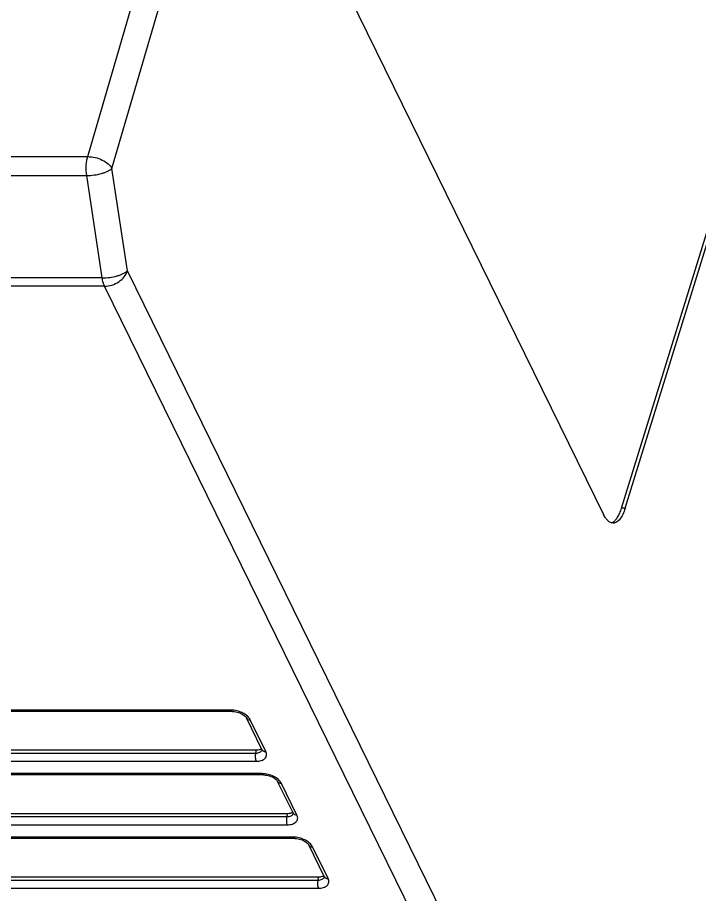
# Model space of a CAD drawing. Header units: millimetres. Extents: x 179 to 1020, y 292 to 886.
# Drawn here: x 822.73 to 845.89, y 524.92 to 554.68 of the extents above; entities that cross this region are included whole.
import ezdxf

# ---------------------------------------------------------------- set-up
doc = ezdxf.new("R2010")
doc.units = ezdxf.units.MM
doc.layers.add('VF-51-P002SOLIDLINE', color=7, linetype='Continuous')

msp = doc.modelspace()

# ---------------------------------------------------------------- linework, layer by layer
at = {"layer": 'VF-51-P002SOLIDLINE', "linetype": 'Continuous'}
for p, q in [((843.239, 538.029), (857.924, 585.551)), ((843.361, 538.029), (858.047, 585.551)), ((831.244, 561.02), (842.632, 537.813)), ((825.111, 549.962), (827.254, 557.283)), ((825.932, 549.562), (828.067, 556.854)), ((797.18, 549.962), (825.111, 549.962)), ((826.46, 546.087), (825.932, 549.562)), ((797.146, 549.319), (825.077, 549.319)), ((825.604, 545.844), (825.077, 549.319)), ((838.314, 521.931), (826.46, 546.087)), ((825.604, 545.844), (797.734, 545.844)), ((825.685, 545.564), (797.815, 545.564)), ((837.539, 521.409), (825.685, 545.564)), ((843.361, 538.029), (843.239, 538.029)), ((830.026, 531.135), (800.004, 531.135)), ((829.978, 531.179), (800.018, 531.179)), ((831.027, 529.842), (830.501, 530.916)), ((831.159, 529.774), (830.632, 530.847)), ((799.567, 529.721), (830.817, 529.721)), ((819.518, 529.829), (830.847, 529.829)), ((830.817, 529.721), (830.847, 529.829)), ((799.406, 529.442), (830.83, 529.442)), ((831.036, 529.024), (797.577, 529.024)), ((831.084, 528.98), (797.625, 528.98)), ((832.085, 527.688), (831.558, 528.761)), ((832.216, 527.619), (831.689, 528.692)), ((820.575, 527.674), (831.904, 527.674)), ((831.874, 527.566), (831.904, 527.674)), ((798.415, 527.566), (831.874, 527.566)), ((798.429, 527.288), (831.888, 527.288)), ((832.093, 526.869), (798.634, 526.869)), ((832.141, 526.825), (798.682, 526.825)), ((833.142, 525.533), (832.616, 526.606)), ((833.274, 525.464), (832.747, 526.537)), ((799.473, 525.411), (832.932, 525.411)), ((821.633, 525.52), (832.962, 525.52)), ((832.932, 525.411), (832.962, 525.52)), ((799.486, 525.133), (832.945, 525.133))]:
    msp.add_line(p, q, dxfattribs=at)
for points in [[(830.026, 531.135), (830.049, 531.135), (830.092, 531.131), (830.138, 531.125), (830.184, 531.115), (830.231, 531.101), (830.276, 531.085), (830.32, 531.065), (830.359, 531.045), (830.395, 531.022), (830.426, 531), (830.452, 530.978), (830.472, 530.957), (830.487, 530.938), (830.497, 530.922), (830.501, 530.916)], [(831.027, 529.842), (831.03, 529.836), (831.033, 529.828), (831.033, 529.826)], [(831.084, 528.98), (831.106, 528.98), (831.15, 528.977), (831.195, 528.97), (831.242, 528.96), (831.288, 528.946), (831.334, 528.93), (831.377, 528.911), (831.417, 528.89), (831.453, 528.867), (831.483, 528.845), (831.509, 528.823), (831.529, 528.802), (831.545, 528.783), (831.555, 528.767), (831.558, 528.761)], [(832.085, 527.688), (832.088, 527.681), (832.09, 527.673), (832.091, 527.671)], [(832.141, 526.825), (832.164, 526.825), (832.207, 526.822), (832.253, 526.815), (832.299, 526.805), (832.346, 526.791), (832.391, 526.775), (832.435, 526.756), (832.474, 526.735), (832.51, 526.713), (832.541, 526.69), (832.566, 526.668), (832.587, 526.647), (832.602, 526.628), (832.612, 526.612), (832.616, 526.606)], [(833.142, 525.533), (833.145, 525.526), (833.148, 525.518), (833.148, 525.517)]]:
    msp.add_lwpolyline(points, dxfattribs=at)
for centre in [(830.928, 529.861), (831.985, 527.706), (833.043, 525.551)]:
    msp.add_arc(centre, 0.11, 341.8772, 344.4193, dxfattribs=at)
for centre in [(830.745, 530.037), (831.803, 527.882), (832.86, 525.727)]:
    msp.add_ellipse(centre, major_axis=(0.319, -0.098), ratio=0.572395, start_param=5.207639, end_param=5.864568, dxfattribs=at)
for points, knots in [([(825.077, 549.319), (825.06, 549.429), (825.053, 549.596), (825.075, 549.811), (825.097, 549.914), (825.111, 549.962)], [0, 0, 0, 0, 0.514514, 0.767781, 1, 1, 1, 1]), ([(825.111, 549.962), (825.195, 549.962), (825.366, 549.94), (825.604, 549.856), (825.802, 549.732), (825.902, 549.621), (825.932, 549.562)], [0, 0, 0, 0, 0.266143, 0.539184, 0.790843, 1, 1, 1, 1]), ([(825.077, 549.319), (825.161, 549.319), (825.332, 549.333), (825.538, 549.375), (825.691, 549.424), (825.789, 549.465), (825.87, 549.51), (825.915, 549.544), (825.932, 549.562)], [0, 0, 0, 0, 0.280762, 0.564835, 0.69615, 0.814493, 0.916472, 1, 1, 1, 1]), ([(825.604, 545.844), (825.689, 545.844), (825.86, 545.858), (826.066, 545.9), (826.219, 545.949), (826.317, 545.99), (826.398, 546.034), (826.443, 546.069), (826.46, 546.087)], [0, 0, 0, 0, 0.280762, 0.564835, 0.69615, 0.814493, 0.916472, 1, 1, 1, 1]), ([(825.685, 545.564), (825.768, 545.564), (825.939, 545.594), (826.17, 545.706), (826.357, 545.872), (826.438, 546.014), (826.46, 546.087)], [0, 0, 0, 0, 0.253189, 0.516158, 0.770109, 1, 1, 1, 1]), ([(825.685, 545.564), (825.665, 545.605), (825.632, 545.697), (825.612, 545.792), (825.604, 545.844)], [0, 0, 0, 0, 0.461799, 1, 1, 1, 1]), ([(842.942, 537.554), (842.973, 537.572), (843.035, 537.624), (843.114, 537.73), (843.184, 537.868), (843.221, 537.972), (843.239, 538.029)], [0, 0, 0, 0, 0.190129, 0.418926, 0.689551, 1, 1, 1, 1]), ([(843.361, 538.029), (843.339, 537.956), (843.29, 537.826), (843.206, 537.683), (843.13, 537.6), (843.074, 537.557), (843.015, 537.53), (842.974, 537.524), (842.955, 537.524)], [0, 0, 0, 0, 0.331872, 0.605596, 0.72059, 0.82246, 0.914092, 1, 1, 1, 1]), ([(842.955, 537.524), (842.925, 537.524), (842.861, 537.539), (842.775, 537.6), (842.697, 537.694), (842.653, 537.77), (842.632, 537.813)], [0, 0, 0, 0, 0.195443, 0.417916, 0.68405, 1, 1, 1, 1]), ([(842.895, 537.534), (842.899, 537.535), (842.915, 537.541), (842.93, 537.548), (842.942, 537.554)], [0, 0, 0, 0, 0.243655, 1, 1, 1, 1]), ([(830.632, 530.847), (830.608, 530.895), (830.53, 530.988), (830.372, 531.091), (830.182, 531.16), (830.045, 531.179), (829.978, 531.179)], [0, 0, 0, 0, 0.21145, 0.463343, 0.735288, 1, 1, 1, 1]), ([(830.026, 531.135), (830.022, 531.135), (830.012, 531.138), (830, 531.147), (829.988, 531.161), (829.981, 531.172), (829.978, 531.179)], [0, 0, 0, 0, 0.195442, 0.417918, 0.684046, 1, 1, 1, 1]), ([(830.501, 530.916), (830.506, 530.905), (830.52, 530.885), (830.563, 530.855), (830.604, 530.847), (830.632, 530.847)], [0, 0, 0, 0, 0.227727, 0.466834, 1, 1, 1, 1]), ([(830.817, 529.721), (830.81, 529.698), (830.801, 529.649), (830.799, 529.575), (830.808, 529.505), (830.821, 529.461), (830.83, 529.442)], [0, 0, 0, 0, 0.248713, 0.520582, 0.781525, 1, 1, 1, 1]), ([(830.817, 529.721), (830.842, 529.72), (830.891, 529.724), (830.957, 529.744), (831.007, 529.778), (831.027, 529.81), (831.033, 529.827)], [0, 0, 0, 0, 0.302913, 0.56861, 0.79677, 1, 1, 1, 1]), ([(830.83, 529.442), (830.889, 529.442), (830.975, 529.452), (831.075, 529.494), (831.131, 529.536), (831.169, 529.587), (831.187, 529.647), (831.184, 529.712), (831.169, 529.753), (831.159, 529.774)], [0, 0, 0, 0, 0.308852, 0.441709, 0.560273, 0.668314, 0.772526, 0.880889, 1, 1, 1, 1]), ([(831.027, 529.842), (831.033, 529.832), (831.047, 529.812), (831.09, 529.782), (831.131, 529.774), (831.159, 529.774)], [0, 0, 0, 0, 0.227726, 0.466836, 1, 1, 1, 1]), ([(831.689, 528.692), (831.666, 528.741), (831.587, 528.833), (831.429, 528.936), (831.24, 529.005), (831.103, 529.024), (831.036, 529.024)], [0, 0, 0, 0, 0.21145, 0.463343, 0.735288, 1, 1, 1, 1]), ([(831.084, 528.98), (831.08, 528.98), (831.07, 528.983), (831.057, 528.992), (831.045, 529.006), (831.039, 529.017), (831.036, 529.024)], [0, 0, 0, 0, 0.195442, 0.417918, 0.684046, 1, 1, 1, 1]), ([(831.558, 528.761), (831.563, 528.75), (831.578, 528.73), (831.621, 528.7), (831.662, 528.692), (831.689, 528.692)], [0, 0, 0, 0, 0.227727, 0.466834, 1, 1, 1, 1]), ([(831.874, 527.566), (831.9, 527.566), (831.949, 527.569), (832.014, 527.589), (832.064, 527.623), (832.085, 527.655), (832.09, 527.672)], [0, 0, 0, 0, 0.302913, 0.56861, 0.79677, 1, 1, 1, 1]), ([(831.888, 527.288), (831.947, 527.288), (832.033, 527.297), (832.132, 527.34), (832.188, 527.381), (832.226, 527.433), (832.245, 527.493), (832.241, 527.557), (832.226, 527.599), (832.216, 527.619)], [0, 0, 0, 0, 0.308852, 0.441709, 0.560273, 0.668314, 0.772526, 0.880889, 1, 1, 1, 1]), ([(832.085, 527.688), (832.09, 527.677), (832.105, 527.657), (832.147, 527.627), (832.189, 527.619), (832.216, 527.619)], [0, 0, 0, 0, 0.227726, 0.466836, 1, 1, 1, 1]), ([(831.874, 527.566), (831.867, 527.543), (831.859, 527.495), (831.857, 527.421), (831.865, 527.35), (831.878, 527.306), (831.888, 527.288)], [0, 0, 0, 0, 0.248713, 0.520582, 0.781525, 1, 1, 1, 1]), ([(832.747, 526.537), (832.723, 526.586), (832.645, 526.678), (832.487, 526.781), (832.297, 526.85), (832.16, 526.869), (832.093, 526.869)], [0, 0, 0, 0, 0.21145, 0.463343, 0.735288, 1, 1, 1, 1]), ([(832.141, 526.825), (832.137, 526.825), (832.127, 526.828), (832.115, 526.837), (832.103, 526.851), (832.096, 526.862), (832.093, 526.869)], [0, 0, 0, 0, 0.195442, 0.417918, 0.684046, 1, 1, 1, 1]), ([(832.616, 526.606), (832.621, 526.595), (832.635, 526.575), (832.678, 526.545), (832.719, 526.537), (832.747, 526.537)], [0, 0, 0, 0, 0.227727, 0.466834, 1, 1, 1, 1]), ([(833.142, 525.533), (833.148, 525.522), (833.162, 525.502), (833.205, 525.472), (833.246, 525.464), (833.274, 525.464)], [0, 0, 0, 0, 0.227726, 0.466836, 1, 1, 1, 1]), ([(832.932, 525.411), (832.925, 525.388), (832.916, 525.34), (832.914, 525.266), (832.923, 525.195), (832.936, 525.151), (832.945, 525.133)], [0, 0, 0, 0, 0.248713, 0.520582, 0.781525, 1, 1, 1, 1]), ([(832.932, 525.411), (832.957, 525.411), (833.006, 525.414), (833.072, 525.434), (833.122, 525.468), (833.142, 525.5), (833.148, 525.517)], [0, 0, 0, 0, 0.302913, 0.56861, 0.79677, 1, 1, 1, 1]), ([(832.945, 525.133), (833.004, 525.133), (833.09, 525.143), (833.189, 525.185), (833.246, 525.226), (833.284, 525.278), (833.302, 525.338), (833.299, 525.402), (833.284, 525.444), (833.274, 525.464)], [0, 0, 0, 0, 0.308852, 0.441709, 0.560273, 0.668314, 0.772526, 0.880889, 1, 1, 1, 1])]:
    msp.add_open_spline(points, degree=3, knots=knots, dxfattribs=at)

doc.saveas('drawing.dxf')
